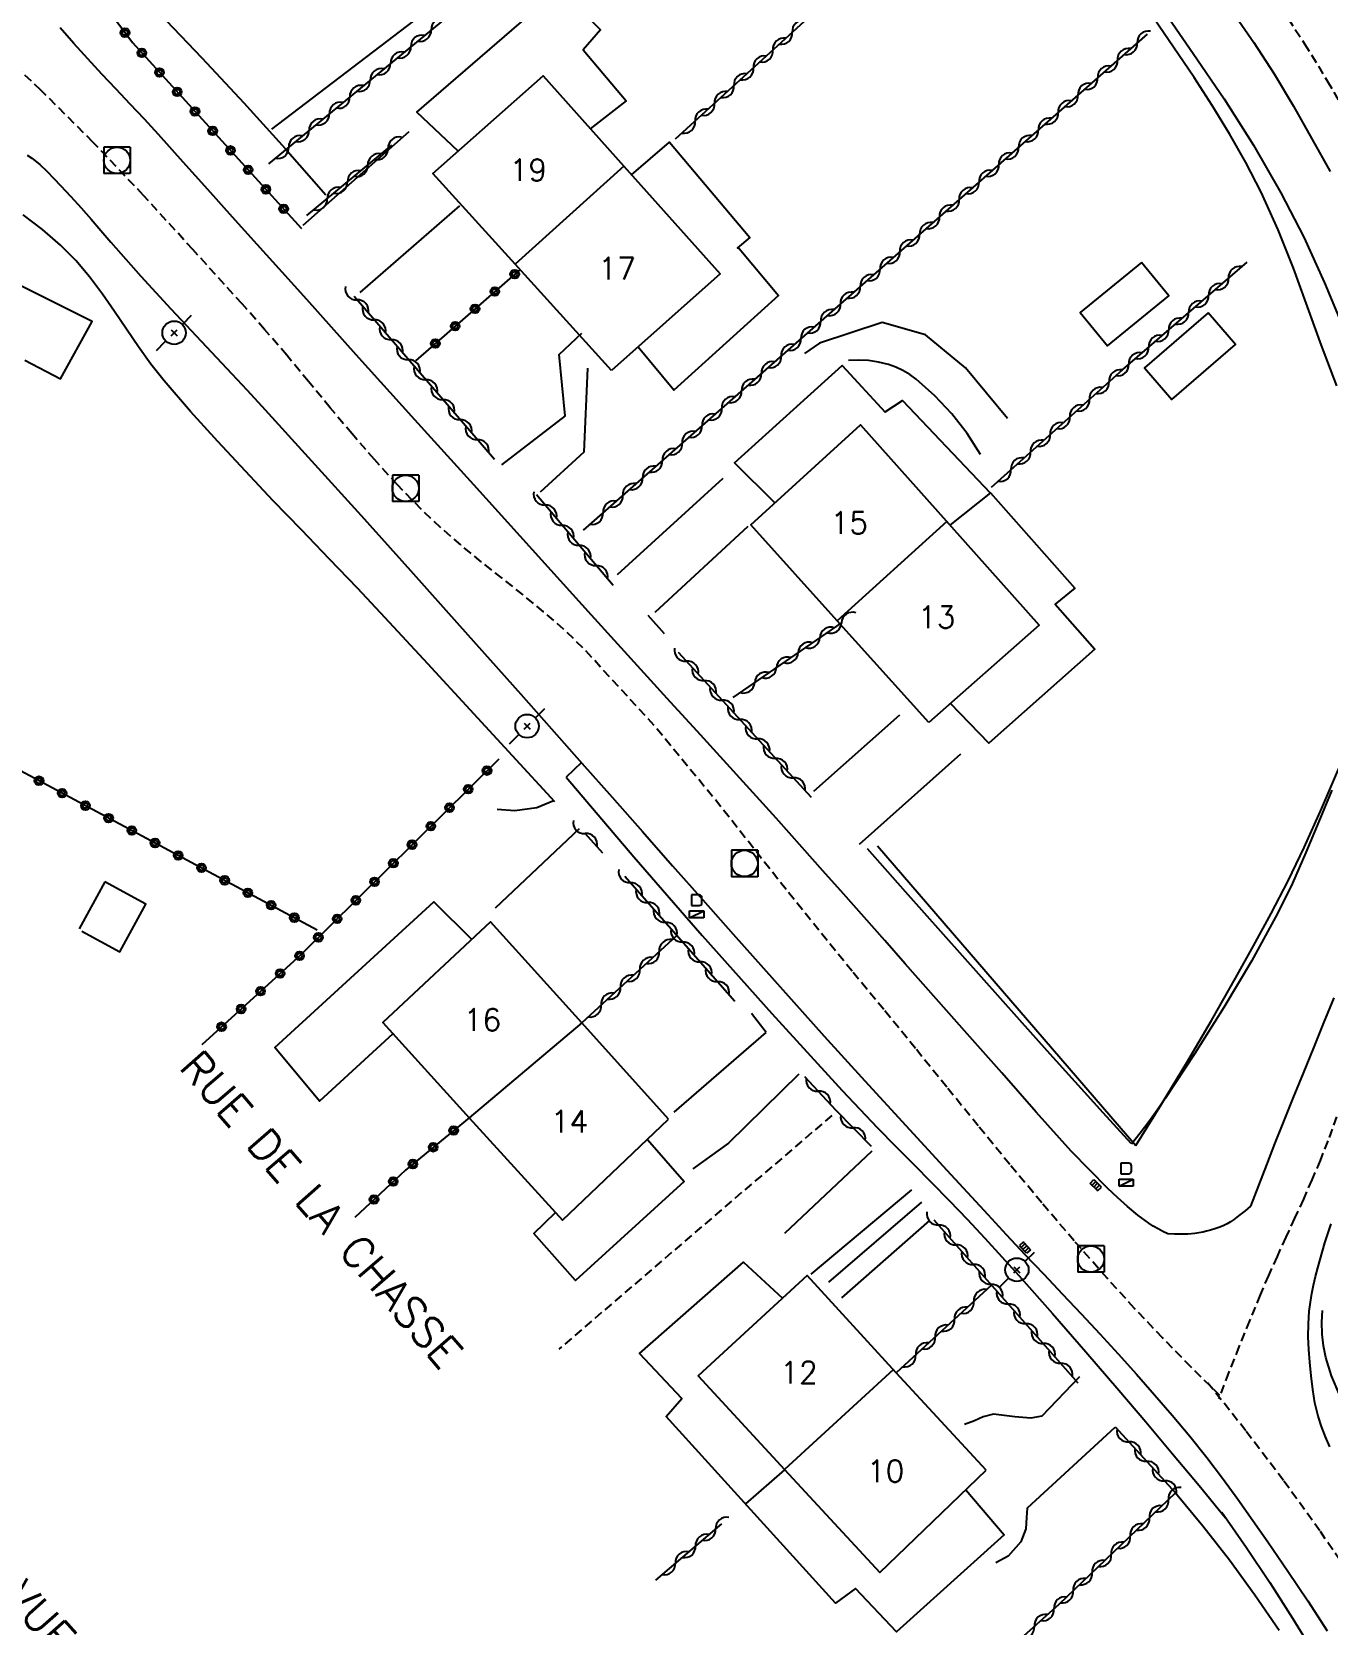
# Model space of a CAD drawing. Header units: millimetres. Extents: x 137000 to 138002, y 152999 to 154002.
# Drawn here: x 137436.5 to 137510.3, y 153796.7 to 153887.4 of the extents above; entities that cross this region are included whole.
import ezdxf
from ezdxf.enums import TextEntityAlignment as Align

# ---------------------------------------------------------------- set-up
doc = ezdxf.new("R2010")
doc.units = ezdxf.units.MM
doc.linetypes.add('DASHED', pattern=[0.75, 0.5, -0.25])
doc.layers.get('0').update_dxf_attribs({"linetype": 'CONTINUOUS'})
for name, color, linetype in [('W0001', 6, 'DASHED'), ('W0008', 7, 'CONTINUOUS'), ('W0014', 7, 'CONTINUOUS'), ('W0017', 7, 'CONTINUOUS'), ('W0101', 7, 'CONTINUOUS'), ('W0104', 1, 'CONTINUOUS'), ('W0112', 1, 'DASHED'), ('W0211', 2, 'CONTINUOUS'), ('W0214', 2, 'CONTINUOUS'), ('W0300', 7, 'CONTINUOUS'), ('W0310', 3, 'CONTINUOUS'), ('W0323', 7, 'CONTINUOUS'), ('W0401', 7, 'CONTINUOUS'), ('W0420', 7, 'CONTINUOUS'), ('W0438', 7, 'CONTINUOUS'), ('W0473', 7, 'CONTINUOUS'), ('W0989', 7, 'CONTINUOUS'), ('W0991', 7, 'CONTINUOUS'), ('W1102', 7, 'CONTINUOUS')]:
    doc.layers.add(name, color=color, linetype=linetype)
doc.styles.get("Standard").update_dxf_attribs({"font": 'romans.shx', "width": 0.85})

# ---------------------------------------------------------------- blocks, each defined once
blk = doc.blocks.new('T438')
for p, q in [((0.15, 1.1), (-0.3, 1.1)), ((-0.3, 1.1), (-0.3, 0.5)), ((0.3, 0.65), (0.3, 0.95)), ((-0.4, 0.2), (0.4, 0.2)), ((-0.4, -0.2), (-0.4, 0.2)), ((-0.3, 0.5), (0.15, 0.5)), ((0.4, 0.2), (0.4, -0.2))]:
    blk.add_line(p, q)
at = {"flags": 128}
for points in [[(-0.4, -0.2), (0.4, 0.2)], [(0.4, -0.2), (-0.4, -0.2)]]:
    blk.add_lwpolyline(points, dxfattribs=at)
for centre, major_axis, start_param, end_param in [((0.15, 0.95), (0.106, -0.106), 0.785398, 2.356194), ((0.15, 0.65), (0.106, 0.106), 3.926991, 5.497787)]:
    blk.add_ellipse(centre, major_axis=major_axis, ratio=1, start_param=start_param, end_param=end_param)
blk = doc.blocks.new('T473')
for p, q in [((0.500001, 0.500001), (1.000002, 1.000002)), ((-0.166667, 0.166667), (0.166667, -0.166667)), ((-0.166667, -0.166667), (0.166667, 0.166667)), ((-1.000002, -1.000002), (-0.500001, -0.500001))]:
    blk.add_line(p, q)
blk.add_ellipse((0, 0), major_axis=(0.471405, 0.471405), ratio=1, start_param=5.497787144, end_param=11.780972451)
blk = doc.blocks.new('T401')
for p, q in [((-0.3, 0.3), (0, 0.3)), ((-0.3, -0.25), (-0.3, 0.3)), ((-0.3, 0.15), (0, 0.15)), ((-0.3, 0), (0, 0)), ((0, 0.3), (0, -0.25)), ((-0.3, -0.15), (0, -0.15)), ((-0.3, -0.25), (-0.3, -0.3)), ((-0.3, -0.3), (0, -0.3)), ((0, -0.3), (0, -0.25))]:
    blk.add_line(p, q)
blk = doc.blocks.new('T420')
for p, q in [((0.75, 0.75), (-0.75, 0.75)), ((-0.75, 0.75), (-0.75, -0.75)), ((0.75, 0.75), (0.75, -0.75)), ((0.75, -0.75), (-0.75, -0.75))]:
    blk.add_line(p, q)
blk.add_ellipse((0, 0), major_axis=(-0.53, 0.53), ratio=1, start_param=3.926991, end_param=10.210176)
blk = doc.blocks.new('t310o')
at = {"color": 0, "linetype": 'Continuous'}
for centre, start, end in [((-0.5, 0.375), 216.8699, 323.1304), ((0.5, -0.375), 36.8699, 143.1303)]:
    blk.add_arc(centre, 0.625, start, end, dxfattribs=at)
blk = doc.blocks.new('t323o')
at = {"color": 0, "linetype": 'Continuous'}
for radius in [0.25, 0.15]:
    blk.add_circle((0, 0), radius, dxfattribs=at)

msp = doc.modelspace()

# ---------------------------------------------------------------- linework, layer by layer
at = {"layer": 'W0001'}
for points in [[(137507.57, 153888.803), (137508.924, 153886.736), (137510.214, 153884.628), (137511.454, 153882.491)], [(137504.1, 153809.796), (137502.45, 153811.421), (137500.83, 153813.075), (137499.24, 153814.758), (137497.681, 153816.47), (137495.804, 153818.604), (137493.958, 153820.765), (137492.138, 153822.948), (137490.337, 153825.146), (137488.547, 153827.351), (137486.757, 153829.557), (137484.961, 153831.759), (137483.152, 153833.949), (137479.394, 153838.597), (137475.69, 153843.306), (137471.882, 153847.941), (137467.824, 153852.355), (137466.731, 153853.408), (137465.59, 153854.408), (137464.419, 153855.371), (137463.231, 153856.312), (137462.043, 153857.25), (137460.868, 153858.207), (137459.721, 153859.199), (137458.618, 153860.24), (137457.264, 153861.631), (137455.956, 153863.066), (137454.684, 153864.532), (137453.437, 153866.019), (137452.202, 153867.512), (137450.962, 153869.001), (137449.705, 153870.476), (137448.42, 153871.927), (137445.618, 153875.021), (137442.802, 153878.104), (137439.932, 153881.14), (137436.971, 153884.087), (137434.732, 153886.184)], [(137510.745, 153825.657), (137510.245, 153824.287), (137509.804, 153823.174), (137509.337, 153822.071), (137508.851, 153820.977), (137508.353, 153819.889), (137507.85, 153818.803), (137507.351, 153817.716), (137506.862, 153816.624), (137506.389, 153815.525), (137505.779, 153814.053), (137505.181, 153812.576), (137504.596, 153811.093), (137504.024, 153809.606)], [(137514.4, 153795.116), (137513.124, 153797.157), (137511.803, 153799.169), (137509.793, 153802.088), (137507.717, 153804.962), (137505.576, 153807.787), (137503.372, 153810.563)]]:
    msp.add_lwpolyline(points, dxfattribs=at)
at = {"layer": 'W0008'}
for points in [[(137505.175, 153888.04), (137506.025, 153886.814), (137507.181, 153885.014), (137508.28, 153883.179), (137509.34, 153881.322), (137510.38, 153879.455)], [(137436.184, 153880.4), (137436.459, 153880.223), (137436.9, 153879.869), (137437.309, 153879.48), (137437.699, 153879.073), (137438.085, 153878.666), (137438.676, 153878.039), (137439.255, 153877.4), (137439.825, 153876.754), (137440.388, 153876.102), (137440.949, 153875.448), (137441.512, 153874.796), (137442.079, 153874.148), (137442.654, 153873.506), (137443.508, 153872.573), (137444.368, 153871.645), (137445.233, 153870.721), (137446.1, 153869.8), (137446.967, 153868.879), (137447.833, 153867.956), (137448.696, 153867.031), (137449.554, 153866.101), (137452.383, 153862.996), (137455.197, 153859.878), (137458.003, 153856.751), (137460.805, 153853.622), (137462.551, 153851.667), (137464.294, 153849.708), (137466.034, 153847.748), (137467.775, 153845.788), (137469.498, 153843.845), (137471.219, 153841.9), (137472.938, 153839.954), (137474.657, 153838.007), (137476.378, 153836.062), (137478.103, 153834.121), (137479.833, 153832.183), (137481.569, 153830.252), (137483.883, 153827.702), (137486.208, 153825.163), (137488.541, 153822.631), (137490.877, 153820.101), (137491.934, 153818.964), (137492.998, 153817.832), (137494.064, 153816.703), (137495.131, 153815.575), (137496.196, 153814.444), (137497.254, 153813.307), (137498.303, 153812.162), (137499.341, 153811.006), (137500.366, 153809.843), (137501.381, 153808.67), (137502.378, 153807.482), (137503.349, 153806.272), (137504.249, 153805.094), (137505.123, 153803.898), (137505.979, 153802.689), (137506.824, 153801.472), (137507.97, 153799.796), (137509.1, 153798.108), (137510.208, 153796.405)], [(137510.591, 153832.425), (137510.007, 153831.001), (137509.422, 153829.577), (137508.839, 153828.152), (137508.26, 153826.726), (137507.686, 153825.297), (137507.217, 153824.117), (137506.752, 153822.935), (137506.29, 153821.751), (137505.833, 153820.566)], [(137505.833, 153820.566), (137505.685, 153820.44), (137505.535, 153820.316), (137505.384, 153820.195), (137505.23, 153820.076), (137505.056, 153819.941), (137504.881, 153819.806), (137504.7, 153819.678), (137504.51, 153819.564), (137504.282, 153819.454), (137504.047, 153819.361), (137503.808, 153819.28), (137503.567, 153819.207), (137503.344, 153819.147), (137503.119, 153819.095), (137502.891, 153819.053), (137502.662, 153819.022), (137502.282, 153818.99), (137501.901, 153818.976), (137501.52, 153818.98), (137501.139, 153819.002)]]:
    msp.add_lwpolyline(points, dxfattribs=at)
at = {"layer": 'W0014'}
for points in [[(137501.139, 153819.002), (137500.854, 153819.132), (137500.576, 153819.277), (137500.305, 153819.435), (137500.043, 153819.607), (137499.429, 153820.061), (137498.842, 153820.548), (137498.276, 153821.059), (137497.724, 153821.583), (137495.637, 153823.708), (137493.639, 153825.918), (137491.682, 153828.16), (137489.713, 153830.388), (137488.532, 153831.708), (137487.357, 153833.032), (137486.184, 153834.359), (137485.013, 153835.688), (137483.843, 153837.016), (137482.671, 153838.344), (137481.496, 153839.668), (137480.316, 153840.989), (137478.824, 153842.649), (137477.327, 153844.306), (137475.827, 153845.959), (137474.326, 153847.611), (137472.823, 153849.262), (137471.32, 153850.913), (137469.819, 153852.564), (137468.319, 153854.218), (137464.967, 153857.921), (137461.616, 153861.624), (137458.266, 153865.329), (137454.92, 153869.037), (137453.511, 153870.602), (137452.103, 153872.168), (137450.696, 153873.735), (137449.289, 153875.302), (137447.882, 153876.869), (137446.474, 153878.435), (137445.065, 153880), (137443.654, 153881.563), (137442.858, 153882.433), (137442.054, 153883.294), (137441.246, 153884.152), (137440.439, 153885.011), (137439.636, 153885.875), (137438.844, 153886.749), (137438.067, 153887.637)], [(137467.746, 153845.82), (137466.873, 153844.985)], [(137466.873, 153844.985), (137470.723, 153840.46), (137474.626, 153835.981), (137478.581, 153831.547), (137482.587, 153827.16), (137483.587, 153826.094), (137484.6, 153825.042), (137485.624, 153823.999), (137486.652, 153822.962), (137487.681, 153821.924), (137488.704, 153820.881), (137489.717, 153819.828), (137490.716, 153818.762), (137492.656, 153816.626), (137494.565, 153814.462), (137496.456, 153812.282), (137498.337, 153810.095), (137499.873, 153808.296), (137501.397, 153806.487), (137502.912, 153804.669), (137504.415, 153802.843)], [(137510.358, 153806.881), (137510.103, 153807.451), (137509.882, 153808.034), (137509.695, 153808.63), (137509.513, 153809.385), (137509.381, 153810.149), (137509.287, 153810.918), (137509.215, 153811.688), (137509.163, 153812.416), (137509.133, 153813.146), (137509.137, 153813.878), (137509.19, 153814.608), (137509.254, 153815.104), (137509.336, 153815.597), (137509.434, 153816.087), (137509.546, 153816.573), (137509.67, 153817.056), (137509.801, 153817.537), (137509.939, 153818.015), (137510.081, 153818.493), (137510.435, 153819.565)], [(137519.371, 153795.483), (137517.999, 153798.035), (137516.614, 153800.582), (137515.181, 153803.104), (137513.664, 153805.576), (137513.459, 153805.881), (137513.242, 153806.177), (137513.018, 153806.468), (137512.791, 153806.756), (137512.565, 153807.046), (137512.345, 153807.341), (137512.137, 153807.645), (137511.943, 153807.958), (137511.403, 153808.914), (137510.898, 153809.894), (137510.46, 153810.911), (137510.128, 153811.968), (137509.993, 153812.626), (137509.917, 153813.294), (137509.901, 153813.966), (137509.945, 153814.636)], [(137501.577, 153804.261), (137503.136, 153802.372), (137504.639, 153800.438), (137506.083, 153798.459), (137507.468, 153796.439)], [(137504.213, 153803.152), (137505.591, 153801.166), (137506.933, 153799.154), (137508.237, 153797.119), (137509.503, 153795.059)]]:
    msp.add_lwpolyline(points, dxfattribs=at)
at = {"layer": 'W0017'}
for points in [[(137457.913, 153881.729), (137451.875, 153876.381)], [(137455.141, 153872.569), (137460.819, 153877.5)], [(137466.826, 153865.565), (137466.483, 153869.05), (137467.766, 153870.257)], [(137468.098, 153868.275), (137467.884, 153863.489), (137465.399, 153861.217)], [(137466.826, 153865.565), (137463.184, 153862.775)], [(137469.796, 153856.532), (137475.823, 153862.005)], [(137471.947, 153854.39), (137477.236, 153859.274)], [(137480.972, 153844.201), (137485.869, 153848.542)], [(137489.33, 153846.292), (137483.551, 153841.165)], [(137466.112, 153843.632), (137465.196, 153843.245), (137463.945, 153843.078), (137462.938, 153843.158)], [(137467.61, 153842.053), (137462.832, 153837.529)], [(137473.03, 153825.924), (137478.26, 153830.46)], [(137480.119, 153828.081), (137476.119, 153824.16), (137474.087, 153822.692)], [(137479.321, 153819.046), (137484.292, 153823.723)], [(137486.535, 153821.501), (137480.8, 153816.696)], [(137481.826, 153816.256), (137487.135, 153820.805)], [(137487.561, 153819.76), (137482.56, 153815.352)], [(137496.112, 153810.857), (137493.952, 153808.62), (137493.339, 153808.507), (137492.418, 153808.582), (137491.212, 153808.73), (137490.627, 153808.587), (137490.124, 153808.352), (137489.564, 153808.15)], [(137498.111, 153807.986), (137493.117, 153803.395), (137493.089, 153802.848), (137493.057, 153802.213), (137492.759, 153801.477), (137492.052, 153800.646), (137491.34, 153800.278)]]:
    msp.add_lwpolyline(points, dxfattribs=at)
at = {"layer": 'W0101'}
for points in [[(137463.969, 153874.196), (137459.291, 153879.353), (137465.558, 153884.9), (137470.158, 153879.761)], [(137470.158, 153879.761), (137475.645, 153873.631), (137469.463, 153868.139)], [(137469.463, 153868.139), (137463.969, 153874.196)], [(137482.31, 153853.893), (137477.383, 153859.359), (137483.64, 153865.051), (137488.046, 153860.107)], [(137488.046, 153860.107), (137493.812, 153853.639), (137487.532, 153848.1)], [(137487.532, 153848.1), (137482.31, 153853.893)], [(137467.758, 153831.008), (137462.566, 153836.756), (137456.437, 153831.019), (137461.358, 153825.611)], [(137472.71, 153825.526), (137467.758, 153831.008)], [(137461.358, 153825.611), (137466.659, 153819.786), (137472.71, 153825.526)], [(137485.673, 153811.098), (137480.595, 153816.622), (137474.383, 153810.914), (137479.303, 153805.595)], [(137490.781, 153805.543), (137485.673, 153811.098)], [(137479.303, 153805.595), (137484.731, 153799.725), (137490.781, 153805.543)]]:
    msp.add_lwpolyline(points, dxfattribs=at)
at = {"layer": 'W0104'}
for points in [[(137460.72, 153880.617), (137458.365, 153882.843), (137464.742, 153888.337), (137464.792, 153888.19), (137464.821, 153888.189), (137466.744, 153889.637), (137468.832, 153887.522), (137467.85, 153886.388), (137470.295, 153883.478), (137468.244, 153881.9)], [(137470.59, 153879.278), (137472.764, 153881.135), (137477.333, 153875.715), (137476.638, 153875.115), (137476.723, 153875.082), (137478.959, 153872.411), (137473.008, 153867.02), (137470.966, 153869.474)], [(137436.056, 153868.724), (137438.079, 153867.667), (137439.882, 153870.927), (137431.717, 153875.002), (137430.344, 153872.228)], [(137478.763, 153860.614), (137476.454, 153862.875), (137482.585, 153868.427), (137485.042, 153865.765), (137485.044, 153865.793), (137486.03, 153866.437), (137491.016, 153861.178), (137491.045, 153861.176), (137495.838, 153855.751), (137494.723, 153854.846), (137496.972, 153852.281), (137490.935, 153846.934), (137488.766, 153849.189)], [(137491.045, 153861.176), (137488.729, 153859.342)], [(137440.599, 153839.037), (137439.147, 153836.353)], [(137439.29, 153836.218), (137441.46, 153835.044), (137442.936, 153837.772), (137440.599, 153839.037)], [(137457.009, 153830.39), (137452.826, 153826.547), (137450.284, 153829.604), (137459.338, 153837.904), (137461.498, 153835.757)], [(137471.5, 153824.378), (137473.6, 153821.986), (137467.415, 153816.348), (137465.037, 153819.024), (137466.267, 153820.217)], [(137489.63, 153804.436), (137491.808, 153801.874), (137485.681, 153796.349), (137483.358, 153798.818), (137482.217, 153797.98), (137472.569, 153808.611), (137473.459, 153809.635), (137471.053, 153812.183), (137476.974, 153817.384), (137479.188, 153815.33)], [(137479.305, 153805.57), (137477.081, 153803.64)]]:
    msp.add_lwpolyline(points, dxfattribs=at)
for points in [[(137499.644, 153874.289), (137496.143, 153871.434), (137497.69, 153869.537), (137501.191, 153872.392)], [(137503.424, 153871.424), (137499.801, 153868.283), (137501.363, 153866.482), (137504.986, 153869.623)]]:
    msp.add_lwpolyline(points, close=True, dxfattribs=at)
at = {"layer": 'W0112'}
msp.add_lwpolyline([(137481.995, 153825.734), (137466.465, 153812.438)], dxfattribs=at)
at = {"layer": 'W0211'}
for points in [[(137500.802, 153888.744), (137502.578, 153886.18), (137504.333, 153883.598), (137506.017, 153880.965), (137507.577, 153878.257), (137508.87, 153875.717), (137510.049, 153873.123), (137511.146, 153870.495)], [(137491.998, 153865.409), (137489.608, 153868.285), (137487.343, 153870.172), (137484.864, 153870.876), (137481.308, 153869.699), (137480.44, 153869.108)], [(137510.468, 153844.244), (137509.737, 153842.476), (137509.001, 153840.708), (137508.226, 153838.955), (137507.381, 153837.235), (137505.9, 153834.527), (137504.323, 153831.876), (137502.674, 153829.27), (137500.977, 153826.696), (137500.522, 153826.033), (137500.052, 153825.38), (137499.568, 153824.737), (137499.07, 153824.106)], [(137499.042, 153824.136), (137497.448, 153825.894), (137495.858, 153827.654), (137494.27, 153829.418), (137492.686, 153831.184), (137490.519, 153833.608), (137488.356, 153836.036), (137486.197, 153838.468), (137484.042, 153840.904)]]:
    msp.add_lwpolyline(points, dxfattribs=at)
at = {"layer": 'W0214'}
msp.add_lwpolyline([(137490.462, 153863.35), (137489.703, 153864.548), (137488.833, 153865.669), (137487.862, 153866.703), (137486.798, 153867.64), (137486.436, 153867.903), (137486.05, 153868.131), (137485.644, 153868.322), (137485.222, 153868.472), (137484.665, 153868.612), (137484.098, 153868.697), (137483.524, 153868.728), (137482.951, 153868.703)], dxfattribs=at)
at = {"layer": 'W0300'}
for points in [[(137439.927, 153900.336), (137439.379, 153899.153), (137439.028, 153897.898), (137438.883, 153896.602), (137438.948, 153895.3), (137439.223, 153894.158), (137439.703, 153893.092), (137440.305, 153892.107), (137440.954, 153891.173), (137441.253, 153890.791), (137441.579, 153890.433), (137441.925, 153890.094), (137442.283, 153889.769), (137442.644, 153889.454), (137443.005, 153889.138), (137443.359, 153888.814), (137443.701, 153888.476), (137446.124, 153885.937), (137448.513, 153883.366), (137450.868, 153880.764), (137453.189, 153878.132)], [(137450.124, 153881.871), (137469.036, 153896.308)], [(137510.753, 153867.257), (137509.879, 153869.562), (137509.087, 153871.766), (137508.28, 153873.967), (137507.414, 153876.148), (137506.447, 153878.286), (137505.58, 153879.968), (137504.642, 153881.61), (137503.652, 153883.22), (137502.626, 153884.807), (137500.03, 153888.632)], [(137466.235, 153843.579), (137463.825, 153846.204), (137461.411, 153848.825), (137458.993, 153851.443), (137456.571, 153854.057), (137454.993, 153855.739), (137453.4, 153857.406), (137451.799, 153859.067), (137450.199, 153860.727), (137448.608, 153862.398), (137447.035, 153864.088), (137445.49, 153865.802), (137443.98, 153867.548), (137443.224, 153868.496), (137442.516, 153869.48), (137441.835, 153870.482), (137441.163, 153871.487), (137440.47, 153872.489), (137439.737, 153873.466), (137438.947, 153874.399), (137438.084, 153875.268), (137437.053, 153876.168), (137435.952, 153876.997)], [(137499.307, 153824.031), (137500.779, 153826.381), (137502.218, 153828.752), (137503.624, 153831.143), (137504.996, 153833.553), (137506.017, 153835.385), (137507.022, 153837.226), (137507.988, 153839.09), (137508.889, 153840.986), (137509.898, 153843.22), (137510.878, 153845.478)], [(137484.609, 153841.074), (137499.307, 153824.031)]]:
    msp.add_lwpolyline(points, dxfattribs=at)
at = {"layer": 'W0310'}
for points in [[(137473.852, 153899.88), (137462.716, 153890.422), (137449.921, 153879.902)], [(137473.107, 153881.315), (137480.656, 153888.21)], [(137499.958, 153887.28), (137467.85, 153859.055)], [(137452.112, 153876.958), (137456.944, 153880.952)], [(137491.085, 153861.495), (137498.565, 153868.198), (137505.645, 153874.304)], [(137462.791, 153863.066), (137454.797, 153872.345)], [(137469.547, 153855.891), (137465.179, 153861.066)], [(137472.47, 153853.142), (137471.542, 153854.201)], [(137482.572, 153853.793), (137476.373, 153849.528)], [(137473.245, 153852.114), (137480.817, 153843.851)], [(137468.969, 153840.672), (137467.956, 153841.786)], [(137476.481, 153832.228), (137470.223, 153839.337)], [(137473.175, 153835.983), (137467.758, 153831.008)], [(137478.263, 153830.461), (137477.422, 153831.544)], [(137482.249, 153826.025), (137480.474, 153827.931)], [(137484.253, 153823.965), (137482.249, 153826.025)], [(137496.027, 153810.51), (137487.832, 153819.782)], [(137491.102, 153816.082), (137485.673, 153811.098)], [(137498.134, 153808.012), (137501.577, 153804.261), (137494.924, 153797.905), (137488.916, 153792.511), (137481.511, 153787.769)], [(137475.716, 153802.49), (137471.955, 153799.289)]]:
    msp.add_lwpolyline(points, dxfattribs=at)
at = {"layer": 'W0323'}
for points in [[(137447.309, 153917.427), (137438.297, 153900.586), (137437.092, 153896.833), (137436.988, 153894.787), (137437.263, 153893.386), (137442.175, 153886.799), (137451.798, 153876.227)], [(137464.25, 153873.887), (137458.296, 153868.687)], [(137452.706, 153836.291), (137419.67, 153854.003)], [(137446.146, 153829.779), (137451.806, 153834.926), (137463.053, 153846.042)], [(137461.358, 153825.611), (137457.72, 153822.62), (137454.833, 153819.933)]]:
    msp.add_lwpolyline(points, dxfattribs=at)
at = {"layer": 'W1102'}
for points in [[(137470.158, 153879.761), (137463.969, 153874.196)], [(137488.554, 153859.538), (137482.31, 153853.893)], [(137467.758, 153831.008), (137461.358, 153825.611)], [(137485.51, 153811.276), (137479.303, 153805.595)]]:
    msp.add_lwpolyline(points, dxfattribs=at)

# ---------------------------------------------------------------- block references
at = {"layer": 'W0310'}
for p, rotation in [((137459.19, 153887.523), 219.4269116019158), ((137479.752, 153887.385), 42.40747030191553), ((137458.032, 153886.57), 219.4269116019158), ((137478.645, 153886.373), 42.40747030191553), ((137499.395, 153886.785), 221.3175527077532), ((137456.873, 153885.618), 219.4269116019158), ((137477.537, 153885.361), 42.40747030191553), ((137498.268, 153885.794), 221.3175527077532), ((137455.714, 153884.665), 219.4269116019158), ((137476.43, 153884.35), 42.40747030191553), ((137497.141, 153884.804), 221.3175527077532), ((137454.556, 153883.713), 219.4269116019158), ((137475.322, 153883.338), 42.40747030191553), ((137496.015, 153883.814), 221.3175527077532), ((137453.397, 153882.76), 219.4269116019158), ((137494.888, 153882.823), 221.3175527077532), ((137452.238, 153881.807), 219.4269116019158), ((137474.215, 153882.327), 42.40747030191553), ((137493.762, 153881.833), 221.3175527077532), ((137451.08, 153880.855), 219.4269116019158), ((137456.737, 153880.781), 39.57621132743862), ((137492.635, 153880.843), 221.3175527077532), ((137455.581, 153879.825), 39.57621132743862), ((137491.508, 153879.852), 221.3175527077532), ((137454.424, 153878.869), 39.57621132743862), ((137490.382, 153878.862), 221.3175527077532), ((137453.268, 153877.914), 39.57621132743862), ((137489.255, 153877.872), 221.3175527077532), ((137488.129, 153876.881), 221.3175527077532), ((137487.002, 153875.891), 221.3175527077532), ((137485.875, 153874.901), 221.3175527077532), ((137484.749, 153873.91), 221.3175527077532), ((137504.59, 153873.394), 40.77544945504496), ((137483.622, 153872.92), 221.3175527077532), ((137454.959, 153872.157), 130.7454002010291), ((137482.496, 153871.93), 221.3175527077532), ((137503.454, 153872.414), 40.77544945504496), ((137455.938, 153871.021), 130.7454002010291), ((137481.369, 153870.939), 221.3175527077532), ((137502.318, 153871.435), 40.77544945504496), ((137456.917, 153869.885), 130.7454002010291), ((137480.243, 153869.949), 221.3175527077532), ((137501.182, 153870.455), 40.77544945504496), ((137479.116, 153868.958), 221.3175527077532), ((137500.046, 153869.475), 40.77544945504496), ((137457.896, 153868.748), 130.7454002010291), ((137477.989, 153867.968), 221.3175527077532), ((137498.91, 153868.496), 40.77544945504496), ((137458.875, 153867.612), 130.7454002010291), ((137497.788, 153867.501), 41.86424853932188), ((137459.854, 153866.475), 130.7454002010291), ((137476.863, 153866.978), 221.3175527077532), ((137496.67, 153866.5), 41.86424853932188), ((137460.833, 153865.339), 130.7454002010291), ((137475.736, 153865.987), 221.3175527077532), ((137495.553, 153865.499), 41.86424853932188), ((137474.61, 153864.997), 221.3175527077532), ((137494.436, 153864.498), 41.86424853932188), ((137461.812, 153864.202), 130.7454002010291), ((137473.483, 153864.007), 221.3175527077532), ((137493.319, 153863.497), 41.86424853932188), ((137472.356, 153863.016), 221.3175527077532), ((137492.202, 153862.496), 41.86424853932188), ((137471.23, 153862.026), 221.3175527077532), ((137470.103, 153861.036), 221.3175527077532), ((137465.677, 153860.476), 130.1663054933771), ((137468.977, 153860.045), 221.3175527077532), ((137466.644, 153859.33), 130.1663054933771), ((137467.612, 153858.184), 130.1663054933771), ((137468.579, 153857.037), 130.1663054933771), ((137482.552, 153853.779), 214.5285237039878), ((137481.316, 153852.929), 214.5285237039878), ((137473.723, 153851.592), 312.5013399483762), ((137480.08, 153852.079), 214.5285237039878), ((137478.845, 153851.228), 214.5285237039878), ((137474.737, 153850.486), 312.5013399483762), ((137477.609, 153850.378), 214.5285237039878), ((137475.75, 153849.38), 312.5013399483762), ((137476.763, 153848.275), 312.5013399483762), ((137477.777, 153847.169), 312.5013399483762), ((137478.79, 153846.063), 312.5013399483762), ((137479.804, 153844.957), 312.5013399483762), ((137467.96, 153841.782), 132.2813680331073), ((137470.534, 153838.983), 131.3572235452098), ((137471.525, 153837.858), 131.3572235452098), ((137472.516, 153836.732), 131.3572235452098), ((137473.508, 153835.606), 131.3572235452098), ((137472.177, 153835.067), 222.5645227085914), ((137474.499, 153834.48), 131.3572235452098), ((137471.072, 153834.052), 222.5645227085914), ((137469.968, 153833.037), 222.5645227085914), ((137475.49, 153833.354), 131.3572235452098), ((137468.863, 153832.023), 222.5645227085914), ((137481.227, 153827.123), 132.961809072734), ((137483.207, 153825.04), 134.210541190752), ((137488.08, 153819.501), 131.4716590416452), ((137489.073, 153818.377), 131.4716590416452), ((137490.067, 153817.254), 131.4716590416452), ((137491.06, 153816.13), 131.4716590416452), ((137490.093, 153815.156), 222.5529513576381), ((137492.054, 153815.006), 131.4716590416452), ((137488.988, 153814.141), 222.5529513576381), ((137493.047, 153813.882), 131.4716590416452), ((137487.883, 153813.127), 222.5529513576381), ((137494.04, 153812.758), 131.4716590416452), ((137486.778, 153812.112), 222.5529513576381), ((137495.034, 153811.634), 131.4716590416452), ((137498.919, 153807.157), 312.5484668332879), ((137499.933, 153806.052), 312.5484668332879), ((137500.947, 153804.947), 312.5484668332879), ((137501.166, 153803.868), 223.6921445995056), ((137500.081, 153802.832), 223.6921445995056), ((137475.382, 153802.206), 220.4005222377145), ((137498.996, 153801.796), 223.6921445995056), ((137474.24, 153801.234), 220.4005222377145), ((137473.097, 153800.261), 220.4005222377145), ((137497.912, 153800.759), 223.6921445995056), ((137496.827, 153799.723), 223.6921445995056), ((137495.743, 153798.687), 223.6921445995056), ((137494.65, 153797.659), 221.9175879199899), ((137493.534, 153796.657), 221.9175879199899)]:
    msp.add_blockref('t310o', p, dxfattribs=dict(at, rotation=rotation))
at = {"layer": 'W0323'}
for p, rotation in [((137441.754, 153887.364), 306.7123081520591), ((137442.711, 153886.211), 312.3095457065867), ((137443.72, 153885.101), 312.3095457065867), ((137444.73, 153883.992), 312.3095457065867), ((137445.74, 153882.883), 312.3095457065867), ((137446.749, 153881.773), 312.3095457065867), ((137447.759, 153880.664), 312.3095457065867), ((137448.769, 153879.555), 312.3095457065867), ((137449.779, 153878.446), 312.3095457065867), ((137450.788, 153877.336), 312.3095457065867), ((137463.945, 153873.621), 221.1327422172413), ((137462.815, 153872.634), 221.1327422172413), ((137461.685, 153871.647), 221.1327422172413), ((137460.556, 153870.66), 221.1327422172413), ((137459.426, 153869.674), 221.1327422172413), ((137462.367, 153845.364), 44.66437144987816), ((137436.856, 153844.789), 151.8023544129922), ((137438.178, 153844.08), 151.8023544129922), ((137461.301, 153844.31), 44.66437144987816), ((137439.5, 153843.371), 151.8023544129922), ((137460.234, 153843.256), 44.66437144987816), ((137440.822, 153842.663), 151.8023544129922), ((137459.167, 153842.201), 44.66437144987816), ((137442.144, 153841.954), 151.8023544129922), ((137443.466, 153841.245), 151.8023544129922), ((137444.788, 153840.536), 151.8023544129922), ((137458.1, 153841.147), 44.66437144987816), ((137446.11, 153839.828), 151.8023544129922), ((137457.033, 153840.092), 44.66437144987816), ((137447.432, 153839.119), 151.8023544129922), ((137455.966, 153839.038), 44.66437144987816), ((137448.754, 153838.41), 151.8023544129922), ((137450.076, 153837.701), 151.8023544129922), ((137454.9, 153837.983), 44.66437144987816), ((137451.398, 153836.992), 151.8023544129922), ((137453.833, 153836.929), 44.66437144987816), ((137452.766, 153835.875), 44.66437144987816), ((137451.695, 153834.825), 42.28562277216464), ((137450.585, 153833.815), 42.28562277216464), ((137449.475, 153832.806), 42.28562277216464), ((137448.366, 153831.797), 42.28562277216464), ((137447.256, 153830.788), 42.28562277216464), ((137460.467, 153824.878), 219.4255051610653), ((137459.308, 153823.926), 219.4255051610653), ((137458.149, 153822.973), 219.4255051610653), ((137457.029, 153821.977), 222.9441926599802), ((137455.931, 153820.955), 222.9441926599802)]:
    msp.add_blockref('t323o', p, dxfattribs=dict(at, rotation=rotation))
at = {"layer": 'W0401'}
for p, rotation in [((137497.135, 153821.875), 45.27103021606543), ((137492.885, 153818.11), 223.2694073076145)]:
    msp.add_blockref('T401', p, dxfattribs=dict(at, rotation=rotation))
at = {"layer": 'W0420'}
for p in [(137441.303, 153880.098), (137457.73, 153861.431), (137477.031, 153840.078), (137496.752, 153817.564)]:
    msp.add_blockref('T420', p, dxfattribs=at)
at = {"layer": 'W0438'}
for p in [(137474.306, 153837.187), (137498.764, 153821.92)]:
    msp.add_blockref('T438', p, dxfattribs=at)
at = {"layer": 'W0473'}
for p in [(137444.551, 153870.282), (137464.652, 153847.895), (137492.538, 153816.954)]:
    msp.add_blockref('T473', p, dxfattribs=at)

# ---------------------------------------------------------------- texts
at = {"layer": 'W0989'}
for s, rotation, p in [('RUE DE LA CHASSE   ', 310.97159, (137444.766, 153828.455)), ('RUE BELLE VUE   ', 311.63309, (137425.505, 153808.764))]:
    msp.add_text(s, height=1.75, rotation=rotation, dxfattribs=at).set_placement(p)
at = {"layer": 'W0991'}
for s, p in [('19', (137464.716, 153879.548)), ('17', (137469.776, 153873.95)), ('15', (137482.994, 153859.472)), ('13', (137487.97, 153854.104)), ('16', (137462.106, 153831.184)), ('14', (137467.064, 153825.397)), ('12', (137480.129, 153811.108)), ('10', (137485.063, 153805.5))]:
    msp.add_text(s, height=1.25, dxfattribs=at).set_placement(p, align=Align.MIDDLE_CENTER)

doc.saveas('drawing.dxf')
